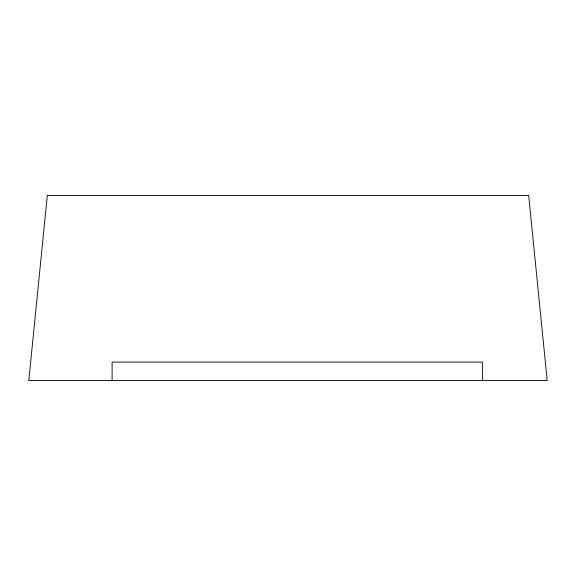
<?xml version="1.0" encoding="UTF-8"?>
<svg xmlns="http://www.w3.org/2000/svg" width="576" height="576" viewBox="0 0 576 576"><rect width="100%" height="100%" fill="white"/><g stroke="black" fill="none" stroke-linecap="round" stroke-linejoin="round"><path stroke-width="0.86" d="M482.4 380.57L482.4 362.059L112.111 362.059L112.111 380.57M47.311 195.43L28.8 380.57L547.2 380.57L528.689 195.43L47.311 195.43"/></g></svg>
